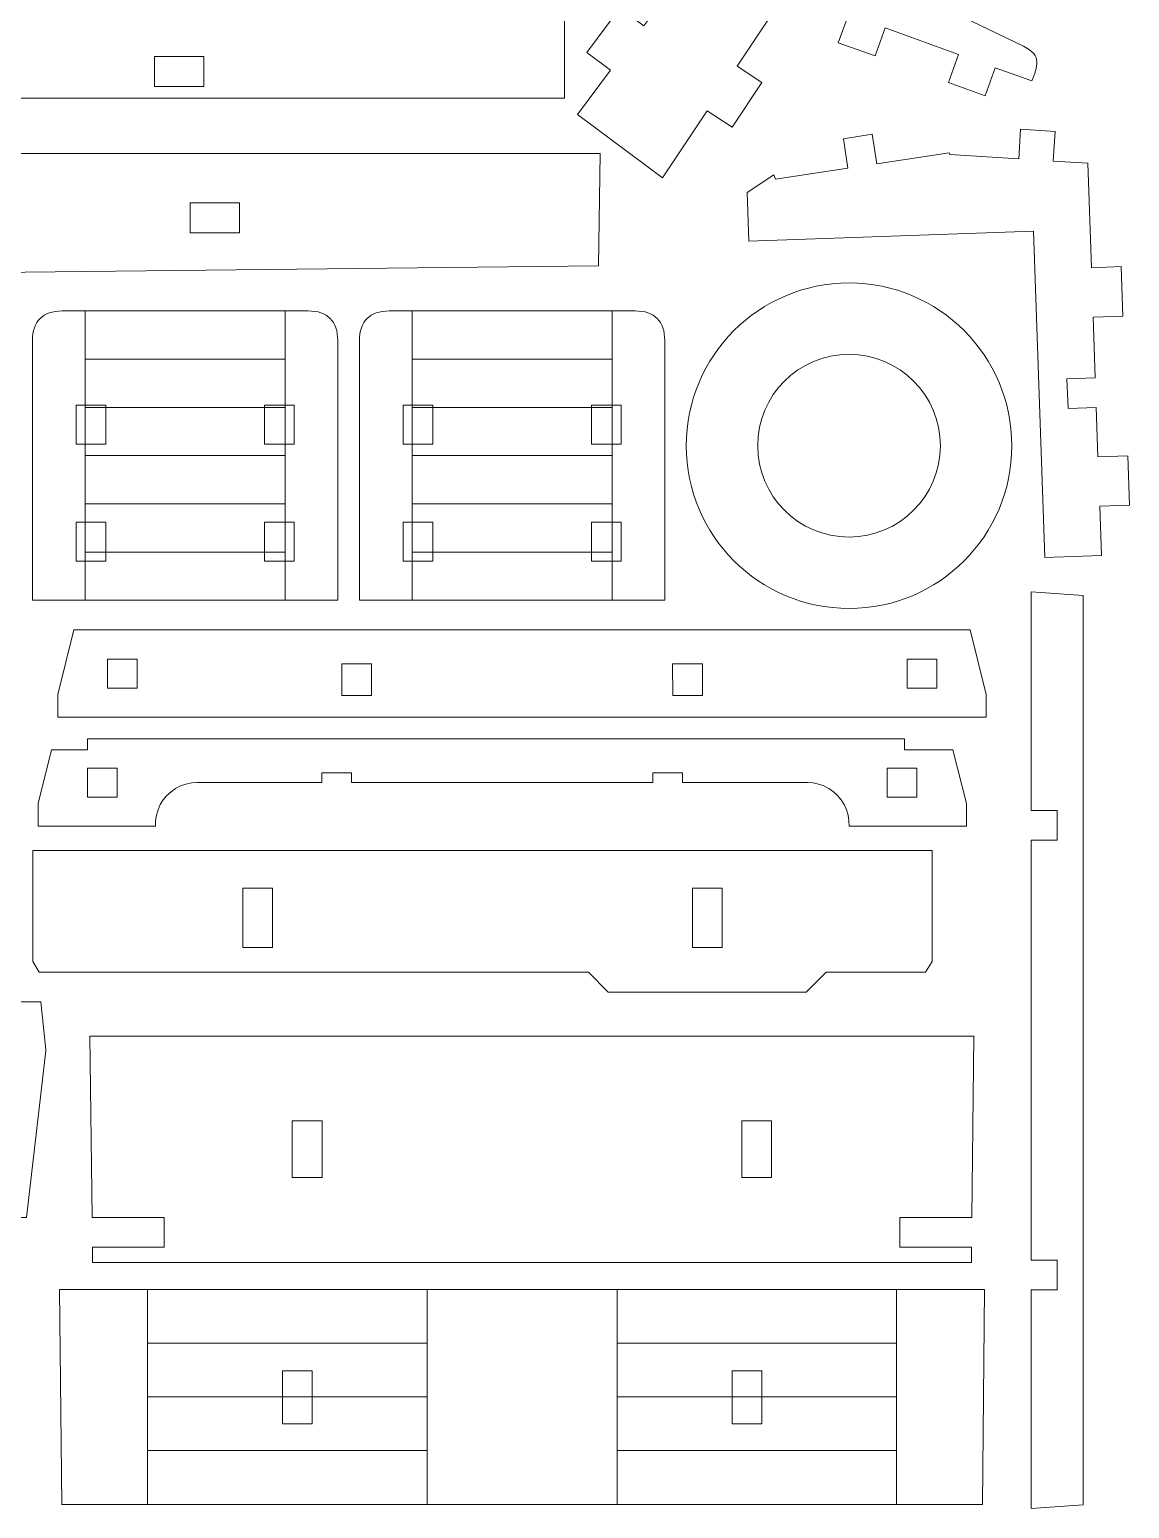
# Model space of a CAD drawing. Header units: centimetres. Extents: x -58.4 to 23.9, y -22.4 to 6.6.
# Drawn here: x 12.84 to 23.94, y -22.32 to -7.4 of the extents above; entities that cross this region are included whole.
import ezdxf

# ---------------------------------------------------------------- set-up
doc = ezdxf.new("R2010")
doc.units = ezdxf.units.CM
doc.header["$MEASUREMENT"] = 0
doc.layers.add('Camada 1', color=7, linetype='Continuous')

msp = doc.modelspace()

# ---------------------------------------------------------------- linework, layer by layer
at = {"layer": 'Camada 1', "lineweight": 9}
for points, knots in [([(20.03451, -6.01829), (20.03451, -6.01829), (20.71779, -6.52794), (20.71779, -6.52794), (20.71779, -6.52794), (20.71779, -6.52794), (22.86595, -7.5664), (22.86595, -7.5664), (22.86595, -7.5664), (23.06178, -7.66106), (23.00444, -7.77173), (22.9522, -7.91646), (22.9522, -7.91646), (22.9522, -7.91646), (22.58176, -7.78274), (22.58176, -7.78274), (22.58176, -7.78274), (22.58176, -7.78274), (22.4799, -8.06489), (22.4799, -8.06489), (22.4799, -8.06489), (22.4799, -8.06489), (22.10945, -7.93118), (22.10945, -7.93118), (22.10945, -7.93118), (22.10945, -7.93118), (22.21129, -7.64903), (22.21129, -7.64903), (22.21129, -7.64903), (22.21129, -7.64903), (21.4704, -7.38161), (21.4704, -7.38161), (21.4704, -7.38161), (21.4704, -7.38161), (21.36856, -7.66376), (21.36856, -7.66376), (21.36856, -7.66376), (21.36856, -7.66376), (20.9981, -7.53005), (20.9981, -7.53005), (20.9981, -7.53005), (20.9981, -7.53005), (21.09994, -7.2479), (21.09994, -7.2479), (21.09994, -7.2479), (21.09994, -7.2479), (20.7295, -7.11419), (20.7295, -7.11419), (20.7295, -7.11419), (20.7295, -7.11419), (20.42908, -7.08874), (20.42908, -7.08874), (20.42908, -7.08874), (20.42908, -7.08874), (19.97723, -7.76576), (19.97723, -7.76576), (19.97723, -7.76576), (19.97723, -7.76576), (20.22674, -7.93228), (20.22674, -7.93228), (20.22674, -7.93228), (20.22674, -7.93228), (19.92551, -8.38362), (19.92551, -8.38362), (19.92551, -8.38362), (19.92551, -8.38362), (19.67601, -8.2171), (19.67601, -8.2171), (19.67601, -8.2171), (19.67601, -8.2171), (19.22418, -8.89412), (19.22418, -8.89412), (19.22418, -8.89412), (19.22418, -8.89412), (18.36658, -8.25444), (18.36658, -8.25444), (18.36658, -8.25444), (18.36658, -8.25444), (18.70017, -7.80721), (18.70017, -7.80721), (18.70017, -7.80721), (18.70017, -7.80721), (18.45971, -7.62788), (18.45971, -7.62788), (18.45971, -7.62788), (18.45971, -7.62788), (18.7933, -7.18064), (18.7933, -7.18064), (18.7933, -7.18064), (18.7933, -7.18064), (19.03375, -7.35999), (19.03375, -7.35999), (19.03375, -7.35999), (19.03375, -7.35999), (19.36733, -6.91276), (19.36733, -6.91276), (19.36733, -6.91276), (19.36733, -6.91276), (19.12689, -6.73341), (19.12689, -6.73341), (19.12689, -6.73341), (19.12689, -6.73341), (19.46048, -6.28616), (19.46048, -6.28616), (19.46048, -6.28616), (19.46048, -6.28616), (19.70093, -6.46551), (19.70093, -6.46551), (19.70093, -6.46551), (19.70093, -6.46551), (20.03451, -6.01829), (20.03451, -6.01829)], [0, 0, 0, 0, 0.03448276, 0.03448276, 0.03448276, 0.03448276, 0.06896552, 0.06896552, 0.06896552, 0.06896552, 0.10344828, 0.10344828, 0.10344828, 0.10344828, 0.13793103, 0.13793103, 0.13793103, 0.13793103, 0.17241379, 0.17241379, 0.17241379, 0.17241379, 0.20689655, 0.20689655, 0.20689655, 0.20689655, 0.24137931, 0.24137931, 0.24137931, 0.24137931, 0.27586207, 0.27586207, 0.27586207, 0.27586207, 0.31034483, 0.31034483, 0.31034483, 0.31034483, 0.34482759, 0.34482759, 0.34482759, 0.34482759, 0.37931034, 0.37931034, 0.37931034, 0.37931034, 0.4137931, 0.4137931, 0.4137931, 0.4137931, 0.44827586, 0.44827586, 0.44827586, 0.44827586, 0.48275862, 0.48275862, 0.48275862, 0.48275862, 0.51724138, 0.51724138, 0.51724138, 0.51724138, 0.55172414, 0.55172414, 0.55172414, 0.55172414, 0.5862069, 0.5862069, 0.5862069, 0.5862069, 0.62068966, 0.62068966, 0.62068966, 0.62068966, 0.65517241, 0.65517241, 0.65517241, 0.65517241, 0.68965517, 0.68965517, 0.68965517, 0.68965517, 0.72413793, 0.72413793, 0.72413793, 0.72413793, 0.75862069, 0.75862069, 0.75862069, 0.75862069, 0.79310345, 0.79310345, 0.79310345, 0.79310345, 0.82758621, 0.82758621, 0.82758621, 0.82758621, 0.86206897, 0.86206897, 0.86206897, 0.86206897, 0.89655172, 0.89655172, 0.89655172, 0.89655172, 0.93103448, 0.93103448, 0.93103448, 0.93103448, 1, 1, 1, 1]), ([(18.23432, -6.70393), (18.23432, -6.70393), (10.4575, -6.70391), (10.4575, -6.70391), (10.4575, -6.70391), (10.4575, -6.70391), (10.37824, -8.09129), (10.37824, -8.09129), (10.37824, -8.09129), (10.37824, -8.09129), (18.23433, -8.0913), (18.23433, -8.0913), (18.23433, -8.0913), (18.23433, -8.0913), (18.23432, -6.70393), (18.23432, -6.70393)], [0, 0, 0, 0, 0.2, 0.2, 0.2, 0.2, 0.4, 0.4, 0.4, 0.4, 0.6, 0.6, 0.6, 0.6, 1, 1, 1, 1]), ([(14.09845, -7.67099), (14.09845, -7.67099), (14.59534, -7.67097), (14.59534, -7.67097), (14.59534, -7.67097), (14.59534, -7.67097), (14.59535, -7.97096), (14.59535, -7.97096), (14.59535, -7.97096), (14.59535, -7.97096), (14.09845, -7.97096), (14.09845, -7.97096), (14.09845, -7.97096), (14.09845, -7.97096), (14.09845, -7.67099), (14.09845, -7.67099)], [0, 0, 0, 0, 0.2, 0.2, 0.2, 0.2, 0.4, 0.4, 0.4, 0.4, 0.6, 0.6, 0.6, 0.6, 1, 1, 1, 1]), ([(22.96842, -9.43357), (22.96842, -9.43357), (20.09559, -9.53389), (20.09559, -9.53389), (20.09559, -9.53389), (20.09559, -9.53389), (20.07842, -9.04213), (20.07842, -9.04213), (20.07842, -9.04213), (20.07842, -9.04213), (20.34732, -8.86428), (20.34732, -8.86428), (20.34732, -8.86428), (20.34732, -8.86428), (20.36357, -8.90591), (20.36357, -8.90591), (20.36357, -8.90591), (20.36357, -8.90591), (21.09366, -8.79549), (21.09366, -8.79549), (21.09366, -8.79549), (21.09366, -8.79549), (21.04879, -8.49891), (21.04879, -8.49891), (21.04879, -8.49891), (21.04879, -8.49891), (21.34083, -8.45475), (21.34083, -8.45475), (21.34083, -8.45475), (21.34083, -8.45475), (21.38568, -8.75133), (21.38568, -8.75133), (21.38568, -8.75133), (21.38568, -8.75133), (22.11577, -8.64092), (22.11577, -8.64092), (22.11577, -8.64092), (22.11577, -8.64092), (22.12297, -8.65892), (22.12297, -8.65892), (22.12297, -8.65892), (22.12297, -8.65892), (22.819, -8.70269), (22.819, -8.70269), (22.819, -8.70269), (22.819, -8.70269), (22.83779, -8.40407), (22.83779, -8.40407), (22.83779, -8.40407), (22.83779, -8.40407), (23.1858, -8.42596), (23.1858, -8.42596), (23.1858, -8.42596), (23.1858, -8.42596), (23.16701, -8.7246), (23.16701, -8.7246), (23.16701, -8.7246), (23.16701, -8.7246), (23.51503, -8.74649), (23.51503, -8.74649), (23.51503, -8.74649), (23.51503, -8.74649), (23.55185, -9.80086), (23.55185, -9.80086), (23.55185, -9.80086), (23.55185, -9.80086), (23.85163, -9.79039), (23.85163, -9.79039), (23.85163, -9.79039), (23.85163, -9.79039), (23.86904, -10.28873), (23.86904, -10.28873), (23.86904, -10.28873), (23.86904, -10.28873), (23.56925, -10.2992), (23.56925, -10.2992), (23.56925, -10.2992), (23.56925, -10.2992), (23.59062, -10.91134), (23.59062, -10.91134), (23.59062, -10.91134), (23.59062, -10.91134), (23.30568, -10.92129), (23.30568, -10.92129), (23.30568, -10.92129), (23.30568, -10.92129), (23.31615, -11.22107), (23.31615, -11.22107), (23.31615, -11.22107), (23.31615, -11.22107), (23.60109, -11.21112), (23.60109, -11.21112), (23.60109, -11.21112), (23.60109, -11.21112), (23.6185, -11.70948), (23.6185, -11.70948), (23.6185, -11.70948), (23.6185, -11.70948), (23.91828, -11.69901), (23.91828, -11.69901), (23.91828, -11.69901), (23.91828, -11.69901), (23.93569, -12.19737), (23.93569, -12.19737), (23.93569, -12.19737), (23.93569, -12.19737), (23.6359, -12.20784), (23.6359, -12.20784), (23.6359, -12.20784), (23.6359, -12.20784), (23.6533, -12.70619), (23.6533, -12.70619), (23.6533, -12.70619), (23.6533, -12.70619), (23.0834, -12.7261), (23.0834, -12.7261), (23.0834, -12.7261), (23.0834, -12.7261), (22.96842, -9.43357), (22.96842, -9.43357)], [0, 0, 0, 0, 0.03225806, 0.03225806, 0.03225806, 0.03225806, 0.06451613, 0.06451613, 0.06451613, 0.06451613, 0.09677419, 0.09677419, 0.09677419, 0.09677419, 0.12903226, 0.12903226, 0.12903226, 0.12903226, 0.16129032, 0.16129032, 0.16129032, 0.16129032, 0.19354839, 0.19354839, 0.19354839, 0.19354839, 0.22580645, 0.22580645, 0.22580645, 0.22580645, 0.25806452, 0.25806452, 0.25806452, 0.25806452, 0.29032258, 0.29032258, 0.29032258, 0.29032258, 0.32258065, 0.32258065, 0.32258065, 0.32258065, 0.35483871, 0.35483871, 0.35483871, 0.35483871, 0.38709677, 0.38709677, 0.38709677, 0.38709677, 0.41935484, 0.41935484, 0.41935484, 0.41935484, 0.4516129, 0.4516129, 0.4516129, 0.4516129, 0.48387097, 0.48387097, 0.48387097, 0.48387097, 0.51612903, 0.51612903, 0.51612903, 0.51612903, 0.5483871, 0.5483871, 0.5483871, 0.5483871, 0.58064516, 0.58064516, 0.58064516, 0.58064516, 0.61290323, 0.61290323, 0.61290323, 0.61290323, 0.64516129, 0.64516129, 0.64516129, 0.64516129, 0.67741935, 0.67741935, 0.67741935, 0.67741935, 0.70967742, 0.70967742, 0.70967742, 0.70967742, 0.74193548, 0.74193548, 0.74193548, 0.74193548, 0.77419355, 0.77419355, 0.77419355, 0.77419355, 0.80645161, 0.80645161, 0.80645161, 0.80645161, 0.83870968, 0.83870968, 0.83870968, 0.83870968, 0.87096774, 0.87096774, 0.87096774, 0.87096774, 0.90322581, 0.90322581, 0.90322581, 0.90322581, 0.93548387, 0.93548387, 0.93548387, 0.93548387, 1, 1, 1, 1]), ([(11.87433, -9.94656), (11.87433, -9.94656), (10.81893, -9.94656), (10.81893, -9.94656), (10.81893, -9.94656), (10.81893, -9.94656), (10.81893, -8.64866), (10.81893, -8.64866), (10.81893, -8.64866), (10.81893, -8.64866), (18.59364, -8.64866), (18.59364, -8.64866), (18.59364, -8.64866), (18.59364, -8.64866), (18.57777, -9.78313), (18.57777, -9.78313), (18.57777, -9.78313), (18.57777, -9.78313), (11.87433, -9.85483), (11.87433, -9.85483), (11.87433, -9.85483), (11.87433, -9.85483), (11.87433, -9.94656), (11.87433, -9.94656)], [0, 0, 0, 0, 0.14285714, 0.14285714, 0.14285714, 0.14285714, 0.28571429, 0.28571429, 0.28571429, 0.28571429, 0.42857143, 0.42857143, 0.42857143, 0.42857143, 0.57142857, 0.57142857, 0.57142857, 0.57142857, 0.71428571, 0.71428571, 0.71428571, 0.71428571, 1, 1, 1, 1]), ([(14.95448, -9.14761), (14.95448, -9.14761), (14.45811, -9.14761), (14.45811, -9.14761), (14.45811, -9.14761), (14.45811, -9.14761), (14.45811, -9.44758), (14.45811, -9.44758), (14.45811, -9.44758), (14.45811, -9.44758), (14.95448, -9.44758), (14.95448, -9.44758), (14.95448, -9.44758), (14.95448, -9.44758), (14.95448, -9.14761), (14.95448, -9.14761)], [0, 0, 0, 0, 0.2, 0.2, 0.2, 0.2, 0.4, 0.4, 0.4, 0.4, 0.6, 0.6, 0.6, 0.6, 1, 1, 1, 1]), ([(12.86633, -13.15795), (12.86633, -13.15795), (15.94647, -13.15768), (15.94647, -13.15768), (15.94647, -13.15768), (15.94647, -13.15768), (15.94639, -10.53721), (15.94639, -10.53721), (15.94639, -10.53721), (15.94637, -10.33941), (15.84419, -10.23727), (15.6464, -10.23728), (15.6464, -10.23728), (15.6464, -10.23728), (13.16604, -10.23747), (13.16604, -10.23747), (13.16604, -10.23747), (12.96823, -10.23748), (12.8661, -10.33965), (12.8661, -10.53745), (12.8661, -10.53745), (12.8661, -10.53745), (12.86633, -13.15795), (12.86633, -13.15795)], [0, 0, 0, 0, 0.14285714, 0.14285714, 0.14285714, 0.14285714, 0.28571429, 0.28571429, 0.28571429, 0.28571429, 0.42857143, 0.42857143, 0.42857143, 0.42857143, 0.57142857, 0.57142857, 0.57142857, 0.57142857, 0.71428571, 0.71428571, 0.71428571, 0.71428571, 1, 1, 1, 1]), ([(16.16633, -13.15795), (16.16633, -13.15795), (19.24647, -13.15768), (19.24647, -13.15768), (19.24647, -13.15768), (19.24647, -13.15768), (19.24639, -10.53721), (19.24639, -10.53721), (19.24639, -10.53721), (19.24637, -10.33941), (19.14419, -10.23727), (18.9464, -10.23728), (18.9464, -10.23728), (18.9464, -10.23728), (16.46604, -10.23747), (16.46604, -10.23747), (16.46604, -10.23747), (16.26823, -10.23748), (16.1661, -10.33965), (16.1661, -10.53745), (16.1661, -10.53745), (16.1661, -10.53745), (16.16633, -13.15795), (16.16633, -13.15795)], [0, 0, 0, 0, 0.14285714, 0.14285714, 0.14285714, 0.14285714, 0.28571429, 0.28571429, 0.28571429, 0.28571429, 0.42857143, 0.42857143, 0.42857143, 0.42857143, 0.57142857, 0.57142857, 0.57142857, 0.57142857, 0.71428571, 0.71428571, 0.71428571, 0.71428571, 1, 1, 1, 1]), ([(13.60651, -11.58252), (13.60651, -11.58252), (13.30654, -11.58256), (13.30654, -11.58256), (13.30654, -11.58256), (13.30654, -11.58256), (13.3065, -11.18871), (13.3065, -11.18871), (13.3065, -11.18871), (13.3065, -11.18871), (13.60648, -11.18869), (13.60648, -11.18869), (13.60648, -11.18869), (13.60648, -11.18869), (13.60651, -11.58252), (13.60651, -11.58252)], [0, 0, 0, 0, 0.2, 0.2, 0.2, 0.2, 0.4, 0.4, 0.4, 0.4, 0.6, 0.6, 0.6, 0.6, 1, 1, 1, 1]), ([(15.20634, -11.18857), (15.20634, -11.18857), (15.50633, -11.18855), (15.50633, -11.18855), (15.50633, -11.18855), (15.50633, -11.18855), (15.50634, -11.5824), (15.50634, -11.5824), (15.50634, -11.5824), (15.50634, -11.5824), (15.20637, -11.58242), (15.20637, -11.58242), (15.20637, -11.58242), (15.20637, -11.58242), (15.20634, -11.18857), (15.20634, -11.18857)], [0, 0, 0, 0, 0.2, 0.2, 0.2, 0.2, 0.4, 0.4, 0.4, 0.4, 0.6, 0.6, 0.6, 0.6, 1, 1, 1, 1]), ([(16.90651, -11.58252), (16.90651, -11.58252), (16.60654, -11.58256), (16.60654, -11.58256), (16.60654, -11.58256), (16.60654, -11.58256), (16.6065, -11.18871), (16.6065, -11.18871), (16.6065, -11.18871), (16.6065, -11.18871), (16.90648, -11.18869), (16.90648, -11.18869), (16.90648, -11.18869), (16.90648, -11.18869), (16.90651, -11.58252), (16.90651, -11.58252)], [0, 0, 0, 0, 0.2, 0.2, 0.2, 0.2, 0.4, 0.4, 0.4, 0.4, 0.6, 0.6, 0.6, 0.6, 1, 1, 1, 1]), ([(18.50634, -11.18857), (18.50634, -11.18857), (18.80633, -11.18855), (18.80633, -11.18855), (18.80633, -11.18855), (18.80633, -11.18855), (18.80634, -11.5824), (18.80634, -11.5824), (18.80634, -11.5824), (18.80634, -11.5824), (18.50637, -11.58242), (18.50637, -11.58242), (18.50637, -11.58242), (18.50637, -11.58242), (18.50634, -11.18857), (18.50634, -11.18857)], [0, 0, 0, 0, 0.2, 0.2, 0.2, 0.2, 0.4, 0.4, 0.4, 0.4, 0.6, 0.6, 0.6, 0.6, 1, 1, 1, 1]), ([(13.60651, -12.76405), (13.60651, -12.76405), (13.30654, -12.76409), (13.30654, -12.76409), (13.30654, -12.76409), (13.30654, -12.76409), (13.3065, -12.37024), (13.3065, -12.37024), (13.3065, -12.37024), (13.3065, -12.37024), (13.60648, -12.37022), (13.60648, -12.37022), (13.60648, -12.37022), (13.60648, -12.37022), (13.60651, -12.76405), (13.60651, -12.76405)], [0, 0, 0, 0, 0.2, 0.2, 0.2, 0.2, 0.4, 0.4, 0.4, 0.4, 0.6, 0.6, 0.6, 0.6, 1, 1, 1, 1]), ([(15.20634, -12.3701), (15.20634, -12.3701), (15.50633, -12.37008), (15.50633, -12.37008), (15.50633, -12.37008), (15.50633, -12.37008), (15.50634, -12.76392), (15.50634, -12.76392), (15.50634, -12.76392), (15.50634, -12.76392), (15.20637, -12.76395), (15.20637, -12.76395), (15.20637, -12.76395), (15.20637, -12.76395), (15.20634, -12.3701), (15.20634, -12.3701)], [0, 0, 0, 0, 0.2, 0.2, 0.2, 0.2, 0.4, 0.4, 0.4, 0.4, 0.6, 0.6, 0.6, 0.6, 1, 1, 1, 1]), ([(16.90651, -12.76405), (16.90651, -12.76405), (16.60654, -12.76409), (16.60654, -12.76409), (16.60654, -12.76409), (16.60654, -12.76409), (16.6065, -12.37024), (16.6065, -12.37024), (16.6065, -12.37024), (16.6065, -12.37024), (16.90648, -12.37022), (16.90648, -12.37022), (16.90648, -12.37022), (16.90648, -12.37022), (16.90651, -12.76405), (16.90651, -12.76405)], [0, 0, 0, 0, 0.2, 0.2, 0.2, 0.2, 0.4, 0.4, 0.4, 0.4, 0.6, 0.6, 0.6, 0.6, 1, 1, 1, 1]), ([(18.50634, -12.3701), (18.50634, -12.3701), (18.80633, -12.37008), (18.80633, -12.37008), (18.80633, -12.37008), (18.80633, -12.37008), (18.80634, -12.76392), (18.80634, -12.76392), (18.80634, -12.76392), (18.80634, -12.76392), (18.50637, -12.76395), (18.50637, -12.76395), (18.50637, -12.76395), (18.50637, -12.76395), (18.50634, -12.3701), (18.50634, -12.3701)], [0, 0, 0, 0, 0.2, 0.2, 0.2, 0.2, 0.4, 0.4, 0.4, 0.4, 0.6, 0.6, 0.6, 0.6, 1, 1, 1, 1]), ([(23.20538, -15.57877), (23.20538, -15.57877), (23.20538, -15.27881), (23.20538, -15.27881), (23.20538, -15.27881), (23.20538, -15.27881), (22.94256, -15.2788), (22.94256, -15.2788), (22.94256, -15.2788), (22.94256, -15.2788), (22.94253, -13.07197), (22.94253, -13.07197), (22.94253, -13.07197), (22.94253, -13.07197), (23.47003, -13.10986), (23.47003, -13.10986), (23.47003, -13.10986), (23.47003, -13.10986), (23.47003, -22.28536), (23.47003, -22.28536), (23.47003, -22.28536), (23.47003, -22.28536), (22.94253, -22.32325), (22.94253, -22.32325), (22.94253, -22.32325), (22.94253, -22.32325), (22.94256, -20.11645), (22.94256, -20.11645), (22.94256, -20.11645), (22.94256, -20.11645), (23.20538, -20.11645), (23.20538, -20.11645), (23.20538, -20.11645), (23.20538, -20.11645), (23.20538, -19.8165), (23.20538, -19.8165), (23.20538, -19.8165), (23.20538, -19.8165), (22.94255, -19.81648), (22.94255, -19.81648), (22.94255, -19.81648), (22.94255, -19.81648), (22.94255, -15.57876), (22.94255, -15.57876), (22.94255, -15.57876), (22.94255, -15.57876), (23.20538, -15.57877), (23.20538, -15.57877)], [0, 0, 0, 0, 0.07692308, 0.07692308, 0.07692308, 0.07692308, 0.15384615, 0.15384615, 0.15384615, 0.15384615, 0.23076923, 0.23076923, 0.23076923, 0.23076923, 0.30769231, 0.30769231, 0.30769231, 0.30769231, 0.38461538, 0.38461538, 0.38461538, 0.38461538, 0.46153846, 0.46153846, 0.46153846, 0.46153846, 0.53846154, 0.53846154, 0.53846154, 0.53846154, 0.61538462, 0.61538462, 0.61538462, 0.61538462, 0.69230769, 0.69230769, 0.69230769, 0.69230769, 0.76923077, 0.76923077, 0.76923077, 0.76923077, 0.84615385, 0.84615385, 0.84615385, 0.84615385, 1, 1, 1, 1]), ([(13.28251, -13.45639), (13.28251, -13.45639), (13.12249, -14.10775), (13.12249, -14.10775), (13.12249, -14.10775), (13.12249, -14.10775), (13.12249, -14.33882), (13.12249, -14.33882), (13.12249, -14.33882), (13.12249, -14.33882), (22.49006, -14.33882), (22.49006, -14.33882), (22.49006, -14.33882), (22.49006, -14.33882), (22.49006, -14.10775), (22.49006, -14.10775), (22.49006, -14.10775), (22.49006, -14.10775), (22.33004, -13.45639), (22.33004, -13.45639), (22.33004, -13.45639), (22.33004, -13.45639), (13.28251, -13.45639), (13.28251, -13.45639)], [0, 0, 0, 0, 0.14285714, 0.14285714, 0.14285714, 0.14285714, 0.28571429, 0.28571429, 0.28571429, 0.28571429, 0.42857143, 0.42857143, 0.42857143, 0.42857143, 0.57142857, 0.57142857, 0.57142857, 0.57142857, 0.71428571, 0.71428571, 0.71428571, 0.71428571, 1, 1, 1, 1]), ([(13.62145, -13.75053), (13.62145, -13.75053), (13.92142, -13.75053), (13.92142, -13.75053), (13.92142, -13.75053), (13.92142, -13.75053), (13.92142, -14.04468), (13.92142, -14.04468), (13.92142, -14.04468), (13.92142, -14.04468), (13.62145, -14.04468), (13.62145, -14.04468), (13.62145, -14.04468), (13.62145, -14.04468), (13.62145, -13.75053), (13.62145, -13.75053)], [0, 0, 0, 0, 0.2, 0.2, 0.2, 0.2, 0.4, 0.4, 0.4, 0.4, 0.6, 0.6, 0.6, 0.6, 1, 1, 1, 1]), ([(16.28632, -13.79763), (16.28632, -13.79763), (15.98634, -13.79763), (15.98634, -13.79763), (15.98634, -13.79763), (15.98634, -13.79763), (15.98634, -14.11823), (15.98634, -14.11823), (15.98634, -14.11823), (15.98634, -14.11823), (16.28614, -14.11823), (16.28614, -14.11823), (16.28614, -14.11823), (16.28614, -14.11823), (16.28632, -13.79763), (16.28632, -13.79763)], [0, 0, 0, 0, 0.2, 0.2, 0.2, 0.2, 0.4, 0.4, 0.4, 0.4, 0.6, 0.6, 0.6, 0.6, 1, 1, 1, 1]), ([(19.6262, -13.79763), (19.6262, -13.79763), (19.6262, -14.11823), (19.6262, -14.11823), (19.6262, -14.11823), (19.6262, -14.11823), (19.3264, -14.11823), (19.3264, -14.11823), (19.3264, -14.11823), (19.3264, -14.11823), (19.32624, -13.79763), (19.32624, -13.79763), (19.32624, -13.79763), (19.32624, -13.79763), (19.6262, -13.79763), (19.6262, -13.79763)], [0, 0, 0, 0, 0.2, 0.2, 0.2, 0.2, 0.4, 0.4, 0.4, 0.4, 0.6, 0.6, 0.6, 0.6, 1, 1, 1, 1]), ([(21.9911, -14.04468), (21.9911, -14.04468), (21.9911, -13.75053), (21.9911, -13.75053), (21.9911, -13.75053), (21.9911, -13.75053), (21.69113, -13.75053), (21.69113, -13.75053), (21.69113, -13.75053), (21.69113, -13.75053), (21.69113, -14.04468), (21.69113, -14.04468), (21.69113, -14.04468), (21.69113, -14.04468), (21.9911, -14.04468), (21.9911, -14.04468)], [0, 0, 0, 0, 0.2, 0.2, 0.2, 0.2, 0.4, 0.4, 0.4, 0.4, 0.6, 0.6, 0.6, 0.6, 1, 1, 1, 1]), ([(14.10665, -15.43883), (14.10665, -15.43883), (14.10769, -15.38211), (14.10769, -15.38211), (14.10769, -15.38211), (14.10769, -15.38211), (14.11632, -15.32606), (14.11632, -15.32606), (14.11632, -15.32606), (14.11632, -15.32606), (14.13245, -15.27167), (14.13245, -15.27167), (14.13245, -15.27167), (14.13245, -15.27167), (14.15575, -15.21995), (14.15575, -15.21995), (14.15575, -15.21995), (14.15575, -15.21995), (14.18579, -15.17183), (14.18579, -15.17183), (14.18579, -15.17183), (14.18579, -15.17183), (14.22204, -15.1282), (14.22204, -15.1282), (14.22204, -15.1282), (14.22204, -15.1282), (14.26383, -15.08984), (14.26383, -15.08984), (14.26383, -15.08984), (14.26383, -15.08984), (14.3104, -15.05746), (14.3104, -15.05746), (14.3104, -15.05746), (14.3104, -15.05746), (14.36091, -15.03163), (14.36091, -15.03163), (14.36091, -15.03163), (14.36091, -15.03163), (14.41444, -15.01286), (14.41444, -15.01286), (14.41444, -15.01286), (14.41444, -15.01286), (14.47, -15.00144), (14.47, -15.00144), (14.47, -15.00144), (14.47, -15.00144), (14.5266, -14.99761), (14.5266, -14.99761), (14.5266, -14.99761), (14.5266, -14.99761), (15.78623, -14.99761), (15.78623, -14.99761), (15.78623, -14.99761), (15.78623, -14.99761), (15.78623, -14.89763), (15.78623, -14.89763), (15.78623, -14.89763), (15.78623, -14.89763), (16.08619, -14.89763), (16.08619, -14.89763), (16.08619, -14.89763), (16.08619, -14.89763), (16.08619, -14.99761), (16.08619, -14.99761), (16.08619, -14.99761), (16.08619, -14.99761), (19.12636, -14.99761), (19.12636, -14.99761), (19.12636, -14.99761), (19.12636, -14.99761), (19.12636, -14.89763), (19.12636, -14.89763), (19.12636, -14.89763), (19.12636, -14.89763), (19.42632, -14.89763), (19.42632, -14.89763), (19.42632, -14.89763), (19.42632, -14.89763), (19.42632, -14.99761), (19.42632, -14.99761), (19.42632, -14.99761), (19.42632, -14.99761), (20.68595, -14.99761), (20.68595, -14.99761), (20.68595, -14.99761), (20.68595, -14.99761), (20.74255, -15.00144), (20.74255, -15.00144), (20.74255, -15.00144), (20.74255, -15.00144), (20.79811, -15.01286), (20.79811, -15.01286), (20.79811, -15.01286), (20.79811, -15.01286), (20.85164, -15.03163), (20.85164, -15.03163), (20.85164, -15.03163), (20.85164, -15.03163), (20.90215, -15.05746), (20.90215, -15.05746), (20.90215, -15.05746), (20.90215, -15.05746), (20.94872, -15.08984), (20.94872, -15.08984), (20.94872, -15.08984), (20.94872, -15.08984), (20.99051, -15.1282), (20.99051, -15.1282), (20.99051, -15.1282), (20.99051, -15.1282), (21.02676, -15.17183), (21.02676, -15.17183), (21.02676, -15.17183), (21.02676, -15.17183), (21.0568, -15.21995), (21.0568, -15.21995), (21.0568, -15.21995), (21.0568, -15.21995), (21.0801, -15.27167), (21.0801, -15.27167), (21.0801, -15.27167), (21.0801, -15.27167), (21.09622, -15.32606), (21.09622, -15.32606), (21.09622, -15.32606), (21.09622, -15.32606), (21.10488, -15.38211), (21.10488, -15.38211), (21.10488, -15.38211), (21.10488, -15.38211), (21.1059, -15.43883), (21.1059, -15.43883), (21.1059, -15.43883), (21.1059, -15.43883), (22.29006, -15.43883), (22.29006, -15.43883), (22.29006, -15.43883), (22.29006, -15.43883), (22.29006, -15.20776), (22.29006, -15.20776), (22.29006, -15.20776), (22.29006, -15.20776), (22.15427, -14.66638), (22.15427, -14.66638), (22.15427, -14.66638), (22.15427, -14.66638), (21.66708, -14.66638), (21.66708, -14.66638), (21.66708, -14.66638), (21.66708, -14.66638), (21.66708, -14.55638), (21.66708, -14.55638), (21.66708, -14.55638), (21.66708, -14.55638), (13.42145, -14.55638), (13.42145, -14.55638), (13.42145, -14.55638), (13.42145, -14.55638), (13.42145, -14.66638), (13.42145, -14.66638), (13.42145, -14.66638), (13.42145, -14.66638), (13.05829, -14.66638), (13.05829, -14.66638), (13.05829, -14.66638), (13.05829, -14.66638), (12.9225, -15.20776), (12.9225, -15.20776), (12.9225, -15.20776), (12.9225, -15.20776), (12.9225, -15.43883), (12.9225, -15.43883), (12.9225, -15.43883), (12.9225, -15.43883), (14.10665, -15.43883), (14.10665, -15.43883)], [0, 0, 0, 0, 0.02222222, 0.02222222, 0.02222222, 0.02222222, 0.04444444, 0.04444444, 0.04444444, 0.04444444, 0.06666667, 0.06666667, 0.06666667, 0.06666667, 0.08888889, 0.08888889, 0.08888889, 0.08888889, 0.11111111, 0.11111111, 0.11111111, 0.11111111, 0.13333333, 0.13333333, 0.13333333, 0.13333333, 0.15555556, 0.15555556, 0.15555556, 0.15555556, 0.17777778, 0.17777778, 0.17777778, 0.17777778, 0.2, 0.2, 0.2, 0.2, 0.22222222, 0.22222222, 0.22222222, 0.22222222, 0.24444444, 0.24444444, 0.24444444, 0.24444444, 0.26666667, 0.26666667, 0.26666667, 0.26666667, 0.28888889, 0.28888889, 0.28888889, 0.28888889, 0.31111111, 0.31111111, 0.31111111, 0.31111111, 0.33333333, 0.33333333, 0.33333333, 0.33333333, 0.35555556, 0.35555556, 0.35555556, 0.35555556, 0.37777778, 0.37777778, 0.37777778, 0.37777778, 0.4, 0.4, 0.4, 0.4, 0.42222222, 0.42222222, 0.42222222, 0.42222222, 0.44444444, 0.44444444, 0.44444444, 0.44444444, 0.46666667, 0.46666667, 0.46666667, 0.46666667, 0.48888889, 0.48888889, 0.48888889, 0.48888889, 0.51111111, 0.51111111, 0.51111111, 0.51111111, 0.53333333, 0.53333333, 0.53333333, 0.53333333, 0.55555556, 0.55555556, 0.55555556, 0.55555556, 0.57777778, 0.57777778, 0.57777778, 0.57777778, 0.6, 0.6, 0.6, 0.6, 0.62222222, 0.62222222, 0.62222222, 0.62222222, 0.64444444, 0.64444444, 0.64444444, 0.64444444, 0.66666667, 0.66666667, 0.66666667, 0.66666667, 0.68888889, 0.68888889, 0.68888889, 0.68888889, 0.71111111, 0.71111111, 0.71111111, 0.71111111, 0.73333333, 0.73333333, 0.73333333, 0.73333333, 0.75555556, 0.75555556, 0.75555556, 0.75555556, 0.77777778, 0.77777778, 0.77777778, 0.77777778, 0.8, 0.8, 0.8, 0.8, 0.82222222, 0.82222222, 0.82222222, 0.82222222, 0.84444444, 0.84444444, 0.84444444, 0.84444444, 0.86666667, 0.86666667, 0.86666667, 0.86666667, 0.88888889, 0.88888889, 0.88888889, 0.88888889, 0.91111111, 0.91111111, 0.91111111, 0.91111111, 0.93333333, 0.93333333, 0.93333333, 0.93333333, 0.95555556, 0.95555556, 0.95555556, 0.95555556, 1, 1, 1, 1]), ([(13.72143, -15.14469), (13.72143, -15.14469), (13.72143, -14.85054), (13.72143, -14.85054), (13.72143, -14.85054), (13.72143, -14.85054), (13.42145, -14.85054), (13.42145, -14.85054), (13.42145, -14.85054), (13.42145, -14.85054), (13.42145, -15.14469), (13.42145, -15.14469), (13.42145, -15.14469), (13.42145, -15.14469), (13.72143, -15.14469), (13.72143, -15.14469)], [0, 0, 0, 0, 0.2, 0.2, 0.2, 0.2, 0.4, 0.4, 0.4, 0.4, 0.6, 0.6, 0.6, 0.6, 1, 1, 1, 1]), ([(21.49112, -14.85054), (21.49112, -14.85054), (21.7911, -14.85054), (21.7911, -14.85054), (21.7911, -14.85054), (21.7911, -14.85054), (21.7911, -15.14469), (21.7911, -15.14469), (21.7911, -15.14469), (21.7911, -15.14469), (21.49112, -15.14469), (21.49112, -15.14469), (21.49112, -15.14469), (21.49112, -15.14469), (21.49112, -14.85054), (21.49112, -14.85054)], [0, 0, 0, 0, 0.2, 0.2, 0.2, 0.2, 0.4, 0.4, 0.4, 0.4, 0.6, 0.6, 0.6, 0.6, 1, 1, 1, 1]), ([(20.675, -17.11253), (20.675, -17.11253), (20.87499, -16.91255), (20.87499, -16.91255), (20.87499, -16.91255), (20.87499, -16.91255), (21.87888, -16.91255), (21.87888, -16.91255), (21.87888, -16.91255), (21.87888, -16.91255), (21.94422, -16.80215), (21.94422, -16.80215), (21.94422, -16.80215), (21.94422, -16.80215), (21.94422, -15.68268), (21.94422, -15.68268), (21.94422, -15.68268), (21.94422, -15.68268), (12.86834, -15.68268), (12.86834, -15.68268), (12.86834, -15.68268), (12.86834, -15.68268), (12.86834, -16.80215), (12.86834, -16.80215), (12.86834, -16.80215), (12.86834, -16.80215), (12.93367, -16.91255), (12.93367, -16.91255), (12.93367, -16.91255), (12.93367, -16.91255), (18.47524, -16.91255), (18.47524, -16.91255), (18.47524, -16.91255), (18.47524, -16.91255), (18.67522, -17.11253), (18.67522, -17.11253), (18.67522, -17.11253), (18.67522, -17.11253), (20.675, -17.11253), (20.675, -17.11253)], [0, 0, 0, 0, 0.09090909, 0.09090909, 0.09090909, 0.09090909, 0.18181818, 0.18181818, 0.18181818, 0.18181818, 0.27272727, 0.27272727, 0.27272727, 0.27272727, 0.36363636, 0.36363636, 0.36363636, 0.36363636, 0.45454545, 0.45454545, 0.45454545, 0.45454545, 0.54545455, 0.54545455, 0.54545455, 0.54545455, 0.63636364, 0.63636364, 0.63636364, 0.63636364, 0.72727273, 0.72727273, 0.72727273, 0.72727273, 0.81818182, 0.81818182, 0.81818182, 0.81818182, 1, 1, 1, 1]), ([(15.28743, -16.66257), (15.28743, -16.66257), (15.28743, -16.06265), (15.28743, -16.06265), (15.28743, -16.06265), (15.28743, -16.06265), (14.98747, -16.06265), (14.98747, -16.06265), (14.98747, -16.06265), (14.98747, -16.06265), (14.98747, -16.66257), (14.98747, -16.66257), (14.98747, -16.66257), (14.98747, -16.66257), (15.28743, -16.66257), (15.28743, -16.66257)], [0, 0, 0, 0, 0.2, 0.2, 0.2, 0.2, 0.4, 0.4, 0.4, 0.4, 0.6, 0.6, 0.6, 0.6, 1, 1, 1, 1]), ([(19.52511, -16.06265), (19.52511, -16.06265), (19.52511, -16.66257), (19.52511, -16.66257), (19.52511, -16.66257), (19.52511, -16.66257), (19.8251, -16.66257), (19.8251, -16.66257), (19.8251, -16.66257), (19.8251, -16.66257), (19.8251, -16.06265), (19.8251, -16.06265), (19.8251, -16.06265), (19.8251, -16.06265), (19.52511, -16.06265), (19.52511, -16.06265)], [0, 0, 0, 0, 0.2, 0.2, 0.2, 0.2, 0.4, 0.4, 0.4, 0.4, 0.6, 0.6, 0.6, 0.6, 1, 1, 1, 1]), ([(3.66157, -17.20896), (3.66157, -17.20896), (3.61355, -17.69504), (3.61355, -17.69504), (3.61355, -17.69504), (3.61355, -17.69504), (3.61354, -17.70089), (3.61354, -17.70089), (3.61354, -17.70089), (3.61354, -17.70089), (3.65017, -18.02534), (3.65017, -18.02534), (3.65017, -18.02534), (3.65017, -18.02534), (3.80754, -19.3864), (3.80754, -19.3864), (3.80754, -19.3864), (3.80754, -19.3864), (12.8049, -19.3864), (12.8049, -19.3864), (12.8049, -19.3864), (12.8049, -19.3864), (12.96241, -18.02534), (12.96241, -18.02534), (12.96241, -18.02534), (12.96241, -18.02534), (12.99901, -17.70089), (12.99901, -17.70089), (12.99901, -17.70089), (12.99901, -17.70089), (12.99901, -17.69504), (12.99901, -17.69504), (12.99901, -17.69504), (12.99901, -17.69504), (12.95089, -17.20896), (12.95089, -17.20896), (12.95089, -17.20896), (12.95089, -17.20896), (10.72506, -17.20886), (10.72506, -17.20886), (10.72506, -17.20886), (10.72506, -17.20886), (10.72502, -17.45846), (10.72502, -17.45846), (10.72502, -17.45846), (10.72502, -17.45846), (10.42505, -17.45846), (10.42505, -17.45846), (10.42505, -17.45846), (10.42505, -17.45846), (10.42509, -17.20882), (10.42509, -17.20882), (10.42509, -17.20882), (10.42509, -17.20882), (6.18738, -17.20882), (6.18738, -17.20882), (6.18738, -17.20882), (6.18738, -17.20882), (6.18736, -17.45846), (6.18736, -17.45846), (6.18736, -17.45846), (6.18736, -17.45846), (5.8874, -17.45846), (5.8874, -17.45846), (5.8874, -17.45846), (5.8874, -17.45846), (5.88742, -17.20886), (5.88742, -17.20886), (5.88742, -17.20886), (5.88742, -17.20886), (3.66157, -17.20896), (3.66157, -17.20896)], [0, 0, 0, 0, 0.05263158, 0.05263158, 0.05263158, 0.05263158, 0.10526316, 0.10526316, 0.10526316, 0.10526316, 0.15789474, 0.15789474, 0.15789474, 0.15789474, 0.21052632, 0.21052632, 0.21052632, 0.21052632, 0.26315789, 0.26315789, 0.26315789, 0.26315789, 0.31578947, 0.31578947, 0.31578947, 0.31578947, 0.36842105, 0.36842105, 0.36842105, 0.36842105, 0.42105263, 0.42105263, 0.42105263, 0.42105263, 0.47368421, 0.47368421, 0.47368421, 0.47368421, 0.52631579, 0.52631579, 0.52631579, 0.52631579, 0.57894737, 0.57894737, 0.57894737, 0.57894737, 0.63157895, 0.63157895, 0.63157895, 0.63157895, 0.68421053, 0.68421053, 0.68421053, 0.68421053, 0.73684211, 0.73684211, 0.73684211, 0.73684211, 0.78947368, 0.78947368, 0.78947368, 0.78947368, 0.84210526, 0.84210526, 0.84210526, 0.84210526, 0.89473684, 0.89473684, 0.89473684, 0.89473684, 1, 1, 1, 1]), ([(22.36711, -17.55544), (22.36711, -17.55544), (13.44544, -17.55544), (13.44544, -17.55544), (13.44544, -17.55544), (13.44544, -17.55544), (13.46824, -19.38713), (13.46824, -19.38713), (13.46824, -19.38713), (13.46824, -19.38713), (14.19382, -19.38713), (14.19382, -19.38713), (14.19382, -19.38713), (14.19382, -19.38713), (14.19381, -19.68708), (14.19381, -19.68708), (14.19381, -19.68708), (14.19381, -19.68708), (13.4706, -19.6871), (13.4706, -19.6871), (13.4706, -19.6871), (13.4706, -19.6871), (13.47054, -19.83978), (13.47054, -19.83978), (13.47054, -19.83978), (13.47054, -19.83978), (22.34197, -19.83978), (22.34197, -19.83978), (22.34197, -19.83978), (22.34197, -19.83978), (22.34201, -19.6871), (22.34201, -19.6871), (22.34201, -19.6871), (22.34201, -19.6871), (21.61876, -19.68708), (21.61876, -19.68708), (21.61876, -19.68708), (21.61876, -19.68708), (21.61878, -19.38713), (21.61878, -19.38713), (21.61878, -19.38713), (21.61878, -19.38713), (22.34441, -19.38713), (22.34441, -19.38713), (22.34441, -19.38713), (22.34441, -19.38713), (22.36711, -17.55544), (22.36711, -17.55544)], [0, 0, 0, 0, 0.07692308, 0.07692308, 0.07692308, 0.07692308, 0.15384615, 0.15384615, 0.15384615, 0.15384615, 0.23076923, 0.23076923, 0.23076923, 0.23076923, 0.30769231, 0.30769231, 0.30769231, 0.30769231, 0.38461538, 0.38461538, 0.38461538, 0.38461538, 0.46153846, 0.46153846, 0.46153846, 0.46153846, 0.53846154, 0.53846154, 0.53846154, 0.53846154, 0.61538462, 0.61538462, 0.61538462, 0.61538462, 0.69230769, 0.69230769, 0.69230769, 0.69230769, 0.76923077, 0.76923077, 0.76923077, 0.76923077, 0.84615385, 0.84615385, 0.84615385, 0.84615385, 1, 1, 1, 1]), ([(15.78742, -18.98314), (15.78742, -18.98314), (15.48745, -18.98315), (15.48745, -18.98315), (15.48745, -18.98315), (15.48745, -18.98315), (15.48745, -18.41055), (15.48745, -18.41055), (15.48745, -18.41055), (15.48745, -18.41055), (15.78744, -18.41053), (15.78744, -18.41053), (15.78744, -18.41053), (15.78744, -18.41053), (15.78742, -18.98314), (15.78742, -18.98314)], [0, 0, 0, 0, 0.2, 0.2, 0.2, 0.2, 0.4, 0.4, 0.4, 0.4, 0.6, 0.6, 0.6, 0.6, 1, 1, 1, 1]), ([(20.02509, -18.41053), (20.02509, -18.41053), (20.02507, -18.98314), (20.02507, -18.98314), (20.02507, -18.98314), (20.02507, -18.98314), (20.32508, -18.98315), (20.32508, -18.98315), (20.32508, -18.98315), (20.32508, -18.98315), (20.32508, -18.41055), (20.32508, -18.41055), (20.32508, -18.41055), (20.32508, -18.41055), (20.02509, -18.41053), (20.02509, -18.41053)], [0, 0, 0, 0, 0.2, 0.2, 0.2, 0.2, 0.4, 0.4, 0.4, 0.4, 0.6, 0.6, 0.6, 0.6, 1, 1, 1, 1]), ([(22.45184, -22.28286), (22.45184, -22.28286), (13.16071, -22.28286), (13.16071, -22.28286), (13.16071, -22.28286), (13.16071, -22.28286), (13.13845, -20.11235), (13.13845, -20.11235), (13.13845, -20.11235), (13.13845, -20.11235), (22.4741, -20.11235), (22.4741, -20.11235), (22.4741, -20.11235), (22.4741, -20.11235), (22.45184, -22.28286), (22.45184, -22.28286)], [0, 0, 0, 0, 0.2, 0.2, 0.2, 0.2, 0.4, 0.4, 0.4, 0.4, 0.6, 0.6, 0.6, 0.6, 1, 1, 1, 1]), ([(15.38747, -21.46892), (15.38747, -21.46892), (15.68743, -21.46892), (15.68743, -21.46892), (15.68743, -21.46892), (15.68743, -21.29054), (15.68743, -21.11216), (15.68743, -20.93378), (15.68743, -20.93378), (15.68743, -20.93378), (15.38747, -20.93378), (15.38747, -20.93378), (15.38747, -20.93378), (15.38747, -20.93378), (15.38747, -21.46892), (15.38747, -21.46892)], [0, 0, 0, 0, 0.2, 0.2, 0.2, 0.2, 0.4, 0.4, 0.4, 0.4, 0.6, 0.6, 0.6, 0.6, 1, 1, 1, 1]), ([(20.22508, -21.46892), (20.22508, -21.46892), (19.92511, -21.46892), (19.92511, -21.46892), (19.92511, -21.46892), (19.92511, -21.29054), (19.92511, -21.11216), (19.92511, -20.93378), (19.92511, -20.93378), (19.92511, -20.93378), (20.22508, -20.93378), (20.22508, -20.93378), (20.22508, -20.93378), (20.22508, -21.11216), (20.22508, -21.29054), (20.22508, -21.46892)], [0, 0, 0, 0, 0.2, 0.2, 0.2, 0.2, 0.4, 0.4, 0.4, 0.4, 0.6, 0.6, 0.6, 0.6, 1, 1, 1, 1])]:
    msp.add_open_spline(points, degree=3, knots=knots, dxfattribs=at)
at = {"layer": 'Camada 1', "lineweight": 20}
for points in [[(21.10628, -9.95498), (20.19908, -9.95498), (19.46365, -10.69041), (19.46365, -11.59761), (19.46365, -11.59761), (19.46365, -12.50481), (20.19908, -13.24024), (21.10628, -13.24024), (21.10628, -13.24024), (22.01348, -13.24024), (22.74891, -12.50481), (22.74891, -11.59761), (22.74891, -11.59761), (22.74891, -10.69041), (22.01348, -9.95498), (21.10628, -9.95498)], [(21.10628, -10.6759), (20.59723, -10.6759), (20.18457, -11.08856), (20.18457, -11.59761), (20.18457, -11.59761), (20.18457, -12.10666), (20.59723, -12.51932), (21.10628, -12.51932), (21.10628, -12.51932), (21.61533, -12.51932), (22.02799, -12.10666), (22.02799, -11.59761), (22.02799, -11.59761), (22.02799, -11.08856), (21.61533, -10.6759), (21.10628, -10.6759)]]:
    msp.add_open_spline(points, degree=3, knots=[0, 0, 0, 0, 0.2, 0.2, 0.2, 0.2, 0.4, 0.4, 0.4, 0.4, 0.6, 0.6, 0.6, 0.6, 1, 1, 1, 1], dxfattribs=at)
at = {"layer": 'Camada 1', "color": 140, "lineweight": 9}
for points in [[(13.39626, -13.15789), (13.39626, -13.15789), (13.39624, -10.23849), (13.39624, -10.23849)], [(15.41654, -13.15789), (15.41654, -13.15789), (15.4166, -10.23736), (15.4166, -10.23736)], [(16.69626, -13.15789), (16.69626, -13.15789), (16.69624, -10.23849), (16.69624, -10.23849)], [(18.71654, -13.15789), (18.71654, -13.15789), (18.7166, -10.23736), (18.7166, -10.23736)], [(13.39606, -10.72418), (13.39606, -10.72418), (15.4164, -10.72402), (15.4164, -10.72402)], [(16.69606, -10.72418), (16.69606, -10.72418), (18.7164, -10.72402), (18.7164, -10.72402)], [(13.39624, -11.21091), (13.39624, -11.21091), (15.41657, -11.2108), (15.41657, -11.2108)], [(16.69624, -11.21091), (16.69624, -11.21091), (18.71657, -11.2108), (18.71657, -11.2108)], [(13.39613, -11.69767), (13.39613, -11.69767), (15.41648, -11.6975), (15.41648, -11.6975)], [(16.69613, -11.69767), (16.69613, -11.69767), (18.71648, -11.6975), (18.71648, -11.6975)], [(13.39617, -12.18441), (13.39617, -12.18441), (15.41651, -12.18424), (15.41651, -12.18424)], [(16.69617, -12.18441), (16.69617, -12.18441), (18.71651, -12.18424), (18.71651, -12.18424)], [(13.39624, -12.67115), (13.39624, -12.67115), (15.41654, -12.67102), (15.41654, -12.67102)], [(16.69624, -12.67115), (16.69624, -12.67115), (18.71654, -12.67102), (18.71654, -12.67102)], [(14.02758, -20.11235), (14.02758, -20.11235), (14.02758, -22.28286), (14.02758, -22.28286)], [(16.84785, -22.28286), (16.84785, -22.28286), (16.84785, -20.11235), (16.84785, -20.11235)], [(18.76469, -20.11235), (18.76469, -20.11235), (18.76469, -22.28286), (18.76469, -22.28286)], [(21.58497, -22.28286), (21.58497, -22.28286), (21.58497, -20.11235), (21.58497, -20.11235)], [(14.02758, -20.65497), (14.02758, -20.65497), (16.84785, -20.65497), (16.84785, -20.65497)], [(18.76469, -20.65497), (18.76469, -20.65497), (21.58497, -20.65497), (21.58497, -20.65497)], [(16.84785, -21.19761), (16.84785, -21.19761), (14.02758, -21.19761), (14.02758, -21.19761)], [(18.76469, -21.19761), (18.76469, -21.19761), (21.58497, -21.19761), (21.58497, -21.19761)], [(16.84785, -21.74024), (16.84785, -21.74024), (14.02758, -21.74024), (14.02758, -21.74024)], [(18.76469, -21.74024), (18.76469, -21.74024), (21.58497, -21.74024), (21.58497, -21.74024)]]:
    msp.add_open_spline(points, degree=3, dxfattribs=at)

doc.saveas('drawing.dxf')
